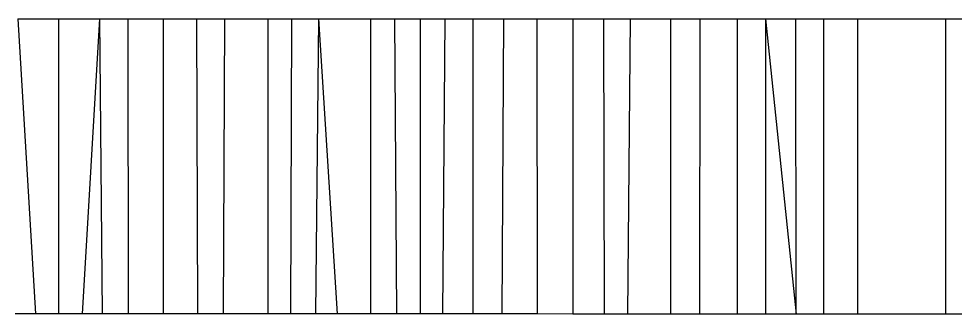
# Model space of a CAD drawing. Header units: inches. Extents: x 12 to 4610, y 7 to 3258.
# Drawn here: x 747.698 to 748.893, y 1693.786 to 1694.163 of the extents above; entities that cross this region are included whole.
import ezdxf

# ---------------------------------------------------------------- set-up
doc = ezdxf.new("R2010")
doc.units = ezdxf.units.IN
doc.header["$MEASUREMENT"] = 0

msp = doc.modelspace()

# ---------------------------------------------------------------- linework, layer by layer
for p, q in [((747.6972, 1694.1627), (747.7195, 1693.7867)), ((747.6972, 1694.1627), (747.7493, 1694.1627)), ((747.7493, 1693.7867), (747.7493, 1694.1627)), ((747.7493, 1694.1627), (747.8015, 1694.1627)), ((747.8015, 1694.1627), (747.7792, 1693.7867)), ((747.8015, 1694.1627), (747.8049, 1693.7867)), ((747.8015, 1694.1627), (747.8378, 1694.1627)), ((747.8383, 1693.7866), (747.8378, 1694.1627)), ((747.8378, 1694.1627), (747.8829, 1694.1627)), ((747.8829, 1693.7866), (747.8829, 1694.1627)), ((747.8829, 1694.1627), (747.9256, 1694.1627)), ((747.9266, 1693.7866), (747.9256, 1694.1627)), ((747.9256, 1694.1627), (747.9613, 1694.1627)), ((747.9594, 1693.7866), (747.9613, 1694.1627)), ((747.9613, 1694.1627), (748.0159, 1694.1627)), ((748.0159, 1694.1627), (748.0159, 1693.7865)), ((748.0159, 1694.1627), (748.0469, 1694.1627)), ((748.0456, 1693.7865), (748.0469, 1694.1627)), ((748.0469, 1694.1627), (748.0813, 1694.1627)), ((748.0773, 1693.7865), (748.0813, 1694.1627)), ((748.1051, 1693.7865), (748.0813, 1694.1627)), ((748.0813, 1694.1627), (748.1477, 1694.1627)), ((748.1477, 1693.7865), (748.1477, 1694.1627)), ((748.1477, 1694.1627), (748.2105, 1694.1627)), ((748.1779, 1694.1627), (748.1802, 1693.7864)), ((748.2105, 1694.1627), (748.2103, 1693.7864)), ((748.2105, 1694.1627), (748.2424, 1694.1627)), ((748.2396, 1693.7864), (748.2424, 1694.1627)), ((748.2424, 1694.1627), (748.2777, 1694.1627)), ((748.2777, 1694.1627), (748.2777, 1693.7864)), ((748.2777, 1694.1627), (748.3174, 1694.1627)), ((748.3152, 1693.7864), (748.3174, 1694.1627)), ((748.3174, 1694.1627), (748.3597, 1694.1627)), ((748.3603, 1693.7864), (748.3597, 1694.1627)), ((748.3597, 1694.1627), (748.4054, 1694.1627)), ((748.4054, 1694.1627), (748.4054, 1693.7863)), ((748.4054, 1694.1627), (748.4788, 1694.1627)), ((748.4458, 1693.7863), (748.4448, 1694.1627)), ((748.4756, 1693.7863), (748.4788, 1694.1627)), ((748.4788, 1694.1627), (748.5301, 1694.1627)), ((748.5301, 1693.7863), (748.5301, 1694.1627)), ((748.5301, 1694.1627), (748.5677, 1694.1627)), ((748.5674, 1693.7862), (748.5677, 1694.1627)), ((748.5677, 1694.1627), (748.6154, 1694.1627)), ((748.6154, 1693.7862), (748.6154, 1694.1627)), ((748.6154, 1694.1627), (748.6513, 1694.1627)), ((748.6513, 1694.1627), (748.6513, 1693.7862)), ((748.6513, 1694.1627), (748.6903, 1693.7862)), ((748.6513, 1694.1627), (748.7255, 1694.1627)), ((748.6903, 1693.7862), (748.6899, 1694.1627)), ((748.7255, 1693.7861), (748.7255, 1694.1627)), ((748.7255, 1694.1627), (748.7686, 1694.1627)), ((748.7686, 1694.1627), (748.7686, 1693.7861)), ((748.7686, 1694.1627), (748.8812, 1694.1627)), ((748.8812, 1693.7861), (748.8812, 1694.1627)), ((748.8812, 1694.1627), (748.9888, 1694.1627)), ((747.7493, 1693.7867), (747.6937, 1693.7867)), ((747.8049, 1693.7867), (747.7493, 1693.7867)), ((747.8383, 1693.7866), (747.8049, 1693.7867)), ((747.8829, 1693.7866), (747.8383, 1693.7866)), ((747.9266, 1693.7866), (747.8829, 1693.7866)), ((747.9594, 1693.7866), (747.9266, 1693.7866)), ((748.0159, 1693.7865), (747.9594, 1693.7866)), ((748.0456, 1693.7865), (748.0159, 1693.7865)), ((748.0773, 1693.7865), (748.0456, 1693.7865)), ((748.1477, 1693.7865), (748.0773, 1693.7865)), ((748.2103, 1693.7864), (748.1477, 1693.7865)), ((748.2396, 1693.7864), (748.2103, 1693.7864)), ((748.2777, 1693.7864), (748.2396, 1693.7864)), ((748.3152, 1693.7864), (748.2777, 1693.7864)), ((748.3603, 1693.7864), (748.3152, 1693.7864)), ((748.4054, 1693.7863), (748.3603, 1693.7864)), ((748.4756, 1693.7863), (748.4054, 1693.7863)), ((748.5301, 1693.7863), (748.4756, 1693.7863)), ((748.5674, 1693.7862), (748.5301, 1693.7863)), ((748.6154, 1693.7862), (748.5674, 1693.7862)), ((748.6513, 1693.7862), (748.6154, 1693.7862)), ((748.7255, 1693.7861), (748.6513, 1693.7862)), ((748.7686, 1693.7861), (748.7255, 1693.7861)), ((748.8812, 1693.7861), (748.7686, 1693.7861)), ((748.9888, 1693.786), (748.8812, 1693.7861))]:
    msp.add_line(p, q)

doc.saveas('drawing.dxf')
